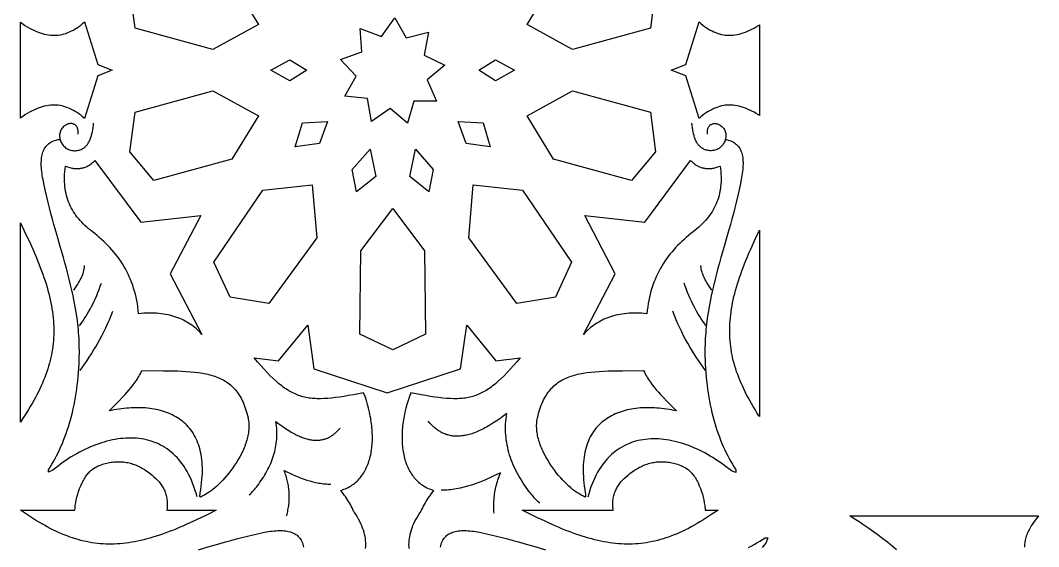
# Model space of a CAD drawing. Extents: x -332 to 348, y -263 to 352.
# Drawn here: x -270.8 to -196, y -150.3 to -111.6 of the extents above; entities that cross this region are included whole.
import ezdxf

# ---------------------------------------------------------------- set-up
doc = ezdxf.new("R2010")
doc.units = 0
doc.layers.add('LAYER_1', color=18, linetype='CONTINUOUS')
doc.layers.add('LAYER_2', color=174, linetype='CONTINUOUS')

msp = doc.modelspace()

# ---------------------------------------------------------------- linework, layer by layer
at = {"layer": 'LAYER_1'}
for points in [[(-255.289, -108.722), (-253.338, -111.885), (-256.68, -113.732), (-262.404, -112.174), (-262.785, -109.255), (-261.022, -107.146)], [(-224.142, -109.255), (-224.522, -112.174), (-230.247, -113.732), (-233.589, -111.885), (-231.637, -108.722), (-225.904, -107.146)], [(-242.472, -112.88), (-240.847, -112.463), (-241.144, -114.139), (-239.635, -114.881), (-240.924, -115.971), (-240.237, -117.525), (-241.914, -117.518), (-242.371, -119.157), (-243.651, -118.057), (-245.038, -119.014), (-245.322, -117.335), (-246.991, -117.162), (-246.146, -115.691), (-247.315, -114.469), (-245.737, -113.893), (-245.859, -112.194), (-244.286, -112.783), (-243.305, -111.401)], [(-265.147, -114.835), (-264.085, -115.252), (-265.147, -115.668), (-266.126, -118.793), (-266.263, -118.677), (-266.399, -118.567), (-266.536, -118.465), (-266.672, -118.371), (-266.809, -118.283), (-266.946, -118.204), (-267.083, -118.131), (-267.22, -118.066), (-267.358, -118.009), (-267.497, -117.959), (-267.636, -117.916), (-267.776, -117.881), (-267.917, -117.853), (-268.058, -117.833), (-268.2, -117.821), (-268.344, -117.816), (-268.488, -117.818), (-268.634, -117.829), (-268.781, -117.846), (-268.929, -117.872), (-269.079, -117.904), (-269.23, -117.945), (-269.383, -117.993), (-269.537, -118.049), (-269.693, -118.112), (-269.851, -118.184), (-270.011, -118.262), (-270.173, -118.349), (-270.337, -118.443), (-270.502, -118.545), (-270.671, -118.655), (-270.841, -118.772), (-270.841, -111.731), (-270.671, -111.849), (-270.502, -111.958), (-270.337, -112.06), (-270.173, -112.154), (-270.011, -112.241), (-269.851, -112.32), (-269.693, -112.391), (-269.537, -112.454), (-269.383, -112.51), (-269.23, -112.558), (-269.079, -112.599), (-268.929, -112.632), (-268.781, -112.657), (-268.634, -112.675), (-268.488, -112.685), (-268.344, -112.687), (-268.2, -112.682), (-268.058, -112.67), (-267.917, -112.65), (-267.776, -112.622), (-267.636, -112.587), (-267.497, -112.545), (-267.358, -112.495), (-267.22, -112.437), (-267.083, -112.372), (-266.946, -112.3), (-266.809, -112.22), (-266.672, -112.133), (-266.536, -112.038), (-266.399, -111.936), (-266.263, -111.827), (-266.126, -111.71)], [(-220.812, -111.827), (-220.676, -111.936), (-220.54, -112.038), (-220.403, -112.133), (-220.266, -112.22), (-220.13, -112.3), (-219.992, -112.372), (-219.855, -112.437), (-219.717, -112.495), (-219.578, -112.545), (-219.439, -112.587), (-219.299, -112.622), (-219.159, -112.65), (-219.017, -112.67), (-218.875, -112.682), (-218.731, -112.687), (-218.587, -112.685), (-218.441, -112.675), (-218.294, -112.657), (-218.146, -112.632), (-217.996, -112.599), (-217.845, -112.558), (-217.692, -112.51), (-217.538, -112.454), (-217.382, -112.391), (-217.224, -112.32), (-217.064, -112.241), (-216.902, -112.154), (-216.739, -112.06), (-216.573, -111.958), (-216.5, -111.911), (-216.5, -118.593), (-216.573, -118.545), (-216.739, -118.443), (-216.902, -118.349), (-217.064, -118.262), (-217.224, -118.184), (-217.382, -118.112), (-217.538, -118.049), (-217.692, -117.993), (-217.845, -117.945), (-217.996, -117.904), (-218.146, -117.872), (-218.294, -117.846), (-218.441, -117.829), (-218.587, -117.818), (-218.731, -117.816), (-218.875, -117.821), (-219.017, -117.833), (-219.159, -117.853), (-219.299, -117.881), (-219.439, -117.916), (-219.578, -117.959), (-219.717, -118.009), (-219.855, -118.066), (-219.992, -118.131), (-220.13, -118.204), (-220.266, -118.283), (-220.403, -118.371), (-220.54, -118.465), (-220.676, -118.567), (-220.812, -118.677), (-220.949, -118.793), (-221.929, -115.668), (-222.99, -115.252), (-221.929, -114.835), (-220.949, -111.71)], [(-249.786, -115.252), (-251.02, -116.024), (-252.422, -115.252), (-251.02, -114.48)], [(-234.505, -115.252), (-235.906, -116.024), (-237.141, -115.252), (-235.906, -114.48)], [(-253.338, -118.618), (-255.289, -121.781), (-261.022, -123.357), (-262.785, -121.248), (-262.404, -118.329), (-256.68, -116.771)], [(-224.522, -118.329), (-224.142, -121.248), (-225.904, -123.357), (-231.637, -121.781), (-233.589, -118.618), (-230.247, -116.771)], [(-248.848, -120.64), (-250.629, -120.895), (-250.099, -119.12), (-248.262, -119.029)], [(-236.828, -119.12), (-236.298, -120.895), (-238.079, -120.64), (-238.665, -119.029)], [(-244.716, -123.074), (-246.12, -124.184), (-246.444, -122.548), (-245.131, -121.046)], [(-240.483, -122.548), (-240.807, -124.184), (-242.211, -123.074), (-241.796, -121.046)], [(-261.989, -126.426), (-257.574, -125.922), (-259.822, -130.208), (-257.494, -134.663), (-257.592, -134.557), (-257.693, -134.454), (-257.796, -134.355), (-257.903, -134.259), (-258.012, -134.166), (-258.124, -134.077), (-258.239, -133.992), (-258.356, -133.91), (-258.477, -133.832), (-258.6, -133.757), (-258.727, -133.686), (-258.857, -133.619), (-258.99, -133.556), (-259.125, -133.497), (-259.264, -133.442), (-259.407, -133.391), (-259.552, -133.343), (-259.701, -133.3), (-259.853, -133.261), (-260.009, -133.226), (-260.167, -133.195), (-260.33, -133.169), (-260.496, -133.147), (-260.665, -133.129), (-260.838, -133.116), (-261.014, -133.107), (-261.194, -133.103), (-261.378, -133.103), (-261.565, -133.108), (-261.756, -133.117), (-261.951, -133.131), (-262.15, -133.15), (-262.174, -132.898), (-262.205, -132.651), (-262.241, -132.409), (-262.284, -132.172), (-262.333, -131.939), (-262.387, -131.71), (-262.447, -131.486), (-262.513, -131.267), (-262.584, -131.051), (-262.661, -130.84), (-262.743, -130.633), (-262.831, -130.431), (-262.923, -130.232), (-263.021, -130.037), (-263.124, -129.846), (-263.232, -129.659), (-263.344, -129.476), (-263.461, -129.296), (-263.583, -129.12), (-263.71, -128.948), (-263.841, -128.779), (-263.976, -128.613), (-264.115, -128.451), (-264.259, -128.292), (-264.407, -128.136), (-264.559, -127.983), (-264.715, -127.834), (-264.874, -127.687), (-265.037, -127.543), (-265.204, -127.402), (-265.375, -127.264), (-265.549, -127.128), (-265.691, -127.017), (-265.829, -126.903), (-265.962, -126.788), (-266.09, -126.67), (-266.213, -126.551), (-266.331, -126.429), (-266.445, -126.305), (-266.553, -126.179), (-266.656, -126.05), (-266.755, -125.919), (-266.848, -125.786), (-266.936, -125.65), (-267.018, -125.511), (-267.096, -125.37), (-267.168, -125.226), (-267.234, -125.08), (-267.296, -124.93), (-267.351, -124.778), (-267.402, -124.622), (-267.446, -124.464), (-267.485, -124.303), (-267.519, -124.138), (-267.546, -123.97), (-267.568, -123.799), (-267.584, -123.625), (-267.594, -123.447), (-267.598, -123.266), (-267.597, -123.082), (-267.589, -122.894), (-267.575, -122.702), (-267.555, -122.506), (-267.529, -122.307), (-267.369, -122.364), (-267.212, -122.409), (-267.135, -122.428), (-267.059, -122.444), (-266.983, -122.457), (-266.909, -122.467), (-266.835, -122.475), (-266.762, -122.479), (-266.69, -122.482), (-266.618, -122.481), (-266.548, -122.477), (-266.478, -122.471), (-266.409, -122.462), (-266.341, -122.45), (-266.274, -122.436), (-266.207, -122.419), (-266.141, -122.398), (-266.077, -122.376), (-266.012, -122.35), (-265.949, -122.322), (-265.887, -122.291), (-265.825, -122.257), (-265.764, -122.22), (-265.704, -122.181), (-265.645, -122.139), (-265.587, -122.094), (-265.529, -122.046), (-265.472, -121.996), (-265.416, -121.943), (-265.361, -121.887)], [(-221.51, -121.943), (-221.454, -121.996), (-221.398, -122.046), (-221.34, -122.094), (-221.282, -122.139), (-221.222, -122.181), (-221.162, -122.22), (-221.102, -122.257), (-221.04, -122.291), (-220.977, -122.322), (-220.914, -122.35), (-220.85, -122.376), (-220.785, -122.398), (-220.719, -122.419), (-220.653, -122.436), (-220.586, -122.45), (-220.517, -122.462), (-220.449, -122.471), (-220.379, -122.477), (-220.308, -122.481), (-220.237, -122.482), (-220.165, -122.479), (-220.092, -122.475), (-220.018, -122.467), (-219.943, -122.457), (-219.868, -122.444), (-219.791, -122.428), (-219.714, -122.409), (-219.558, -122.364), (-219.398, -122.307), (-219.372, -122.506), (-219.352, -122.702), (-219.338, -122.894), (-219.33, -123.082), (-219.328, -123.266), (-219.333, -123.447), (-219.343, -123.625), (-219.359, -123.799), (-219.38, -123.97), (-219.408, -124.138), (-219.441, -124.303), (-219.48, -124.464), (-219.525, -124.622), (-219.575, -124.778), (-219.631, -124.93), (-219.692, -125.08), (-219.759, -125.226), (-219.831, -125.37), (-219.908, -125.511), (-219.991, -125.65), (-220.079, -125.786), (-220.172, -125.919), (-220.27, -126.05), (-220.374, -126.179), (-220.482, -126.305), (-220.595, -126.429), (-220.714, -126.551), (-220.837, -126.67), (-220.965, -126.788), (-221.098, -126.903), (-221.235, -127.017), (-221.378, -127.128), (-221.552, -127.264), (-221.722, -127.402), (-221.889, -127.543), (-222.052, -127.687), (-222.212, -127.834), (-222.368, -127.983), (-222.52, -128.136), (-222.667, -128.292), (-222.811, -128.451), (-222.951, -128.613), (-223.086, -128.779), (-223.217, -128.948), (-223.343, -129.12), (-223.465, -129.296), (-223.583, -129.476), (-223.695, -129.659), (-223.803, -129.846), (-223.906, -130.037), (-224.003, -130.232), (-224.096, -130.431), (-224.183, -130.633), (-224.266, -130.84), (-224.342, -131.051), (-224.414, -131.267), (-224.48, -131.486), (-224.54, -131.71), (-224.594, -131.939), (-224.643, -132.172), (-224.685, -132.409), (-224.722, -132.651), (-224.752, -132.898), (-224.777, -133.15), (-224.975, -133.131), (-225.17, -133.117), (-225.361, -133.108), (-225.549, -133.103), (-225.733, -133.103), (-225.913, -133.107), (-226.089, -133.116), (-226.262, -133.129), (-226.431, -133.147), (-226.597, -133.169), (-226.759, -133.195), (-226.918, -133.226), (-227.074, -133.261), (-227.226, -133.3), (-227.374, -133.343), (-227.52, -133.391), (-227.662, -133.442), (-227.801, -133.497), (-227.937, -133.556), (-228.07, -133.619), (-228.2, -133.686), (-228.326, -133.757), (-228.45, -133.832), (-228.57, -133.91), (-228.688, -133.992), (-228.803, -134.077), (-228.915, -134.166), (-229.024, -134.259), (-229.13, -134.355), (-229.234, -134.454), (-229.335, -134.557), (-229.433, -134.663), (-227.105, -130.208), (-229.353, -125.922), (-224.937, -126.426), (-221.566, -121.887)], [(-249.057, -127.564), (-252.582, -132.385), (-255.416, -131.923), (-256.613, -129.351), (-253.009, -124.068), (-249.377, -123.675)], [(-233.917, -124.068), (-230.314, -129.351), (-231.51, -131.923), (-234.344, -132.385), (-237.87, -127.564), (-237.549, -123.675)], [(-241.123, -128.519), (-241.051, -134.64), (-243.463, -135.805), (-245.875, -134.64), (-245.803, -128.519), (-243.463, -125.424)], [(-270.552, -127.058), (-270.281, -127.624), (-270.152, -127.901), (-270.027, -128.174), (-269.907, -128.444), (-269.791, -128.71), (-269.68, -128.973), (-269.573, -129.232), (-269.471, -129.488), (-269.373, -129.741), (-269.279, -129.991), (-269.191, -130.238), (-269.106, -130.482), (-269.027, -130.724), (-268.951, -130.963), (-268.881, -131.199), (-268.815, -131.433), (-268.753, -131.664), (-268.697, -131.893), (-268.645, -132.12), (-268.597, -132.345), (-268.554, -132.569), (-268.516, -132.79), (-268.483, -133.01), (-268.454, -133.228), (-268.43, -133.444), (-268.411, -133.66), (-268.396, -133.873), (-268.387, -134.086), (-268.382, -134.298), (-268.382, -134.508), (-268.387, -134.718), (-268.396, -134.927), (-268.411, -135.135), (-268.43, -135.343), (-268.454, -135.55), (-268.483, -135.757), (-268.517, -135.963), (-268.556, -136.169), (-268.6, -136.376), (-268.648, -136.582), (-268.702, -136.788), (-268.761, -136.995), (-268.824, -137.202), (-268.893, -137.41), (-268.967, -137.618), (-269.046, -137.826), (-269.129, -138.036), (-269.218, -138.246), (-269.312, -138.457), (-269.411, -138.67), (-269.515, -138.883), (-269.625, -139.098), (-269.739, -139.314), (-269.858, -139.532), (-269.983, -139.751), (-270.113, -139.972), (-270.248, -140.194), (-270.389, -140.419), (-270.534, -140.645), (-270.685, -140.874), (-270.841, -141.105), (-270.841, -126.476)], [(-216.5, -140.708), (-216.541, -140.645), (-216.687, -140.419), (-216.827, -140.194), (-216.962, -139.972), (-217.092, -139.751), (-217.217, -139.532), (-217.336, -139.314), (-217.451, -139.098), (-217.56, -138.883), (-217.664, -138.67), (-217.763, -138.457), (-217.857, -138.246), (-217.946, -138.036), (-218.03, -137.826), (-218.108, -137.618), (-218.182, -137.41), (-218.251, -137.202), (-218.314, -136.995), (-218.373, -136.788), (-218.427, -136.582), (-218.476, -136.376), (-218.519, -136.169), (-218.558, -135.963), (-218.592, -135.757), (-218.621, -135.55), (-218.645, -135.343), (-218.665, -135.135), (-218.679, -134.927), (-218.689, -134.718), (-218.693, -134.508), (-218.693, -134.298), (-218.688, -134.086), (-218.679, -133.873), (-218.664, -133.66), (-218.645, -133.444), (-218.621, -133.228), (-218.592, -133.01), (-218.559, -132.79), (-218.521, -132.569), (-218.478, -132.345), (-218.431, -132.12), (-218.379, -131.893), (-218.322, -131.664), (-218.26, -131.433), (-218.194, -131.199), (-218.124, -130.963), (-218.049, -130.724), (-217.969, -130.482), (-217.885, -130.238), (-217.796, -129.991), (-217.702, -129.741), (-217.604, -129.488), (-217.502, -129.232), (-217.395, -128.973), (-217.284, -128.71), (-217.168, -128.444), (-217.048, -128.174), (-216.923, -127.901), (-216.794, -127.624), (-216.523, -127.058), (-216.5, -127.011)], [(-260.352, -137.336), (-259.989, -137.339), (-259.636, -137.345), (-259.294, -137.354), (-258.962, -137.367), (-258.64, -137.385), (-258.328, -137.408), (-258.027, -137.437), (-257.736, -137.473), (-257.455, -137.517), (-257.319, -137.542), (-257.185, -137.569), (-257.054, -137.598), (-256.925, -137.63), (-256.799, -137.664), (-256.676, -137.701), (-256.555, -137.741), (-256.437, -137.783), (-256.321, -137.828), (-256.208, -137.876), (-256.097, -137.928), (-255.99, -137.982), (-255.884, -138.039), (-255.782, -138.1), (-255.682, -138.164), (-255.584, -138.232), (-255.489, -138.303), (-255.397, -138.378), (-255.308, -138.457), (-255.221, -138.539), (-255.136, -138.626), (-255.055, -138.717), (-254.975, -138.812), (-254.899, -138.911), (-254.825, -139.014), (-254.754, -139.122), (-254.685, -139.234), (-254.619, -139.351), (-254.556, -139.473), (-254.495, -139.599), (-254.437, -139.731), (-254.382, -139.867), (-254.329, -140.008), (-254.279, -140.155), (-254.231, -140.307), (-254.186, -140.464), (-254.144, -140.627), (-254.104, -140.795), (-254.083, -140.902), (-254.066, -141.009), (-254.053, -141.117), (-254.044, -141.226), (-254.04, -141.335), (-254.039, -141.445), (-254.043, -141.555), (-254.05, -141.666), (-254.061, -141.777), (-254.075, -141.889), (-254.093, -142), (-254.114, -142.112), (-254.138, -142.224), (-254.166, -142.336), (-254.197, -142.448), (-254.23, -142.56), (-254.267, -142.672), (-254.306, -142.783), (-254.348, -142.894), (-254.392, -143.005), (-254.439, -143.115), (-254.488, -143.225), (-254.593, -143.443), (-254.706, -143.657), (-254.827, -143.869), (-254.954, -144.076), (-255.087, -144.279), (-255.224, -144.477), (-255.366, -144.669), (-255.511, -144.856), (-255.658, -145.035), (-255.807, -145.207), (-255.956, -145.372), (-256.106, -145.528), (-256.255, -145.676), (-256.402, -145.814), (-256.546, -145.942), (-256.688, -146.06), (-256.825, -146.167), (-256.957, -146.262), (-257.084, -146.346), (-257.203, -146.416), (-257.316, -146.474), (-257.374, -146.503), (-257.425, -146.531), (-257.512, -146.582), (-257.546, -146.602), (-257.575, -146.614), (-257.599, -146.619), (-257.609, -146.618), (-257.617, -146.615), (-257.624, -146.609), (-257.63, -146.6), (-257.638, -146.572), (-257.64, -146.53), (-257.638, -146.473), (-257.631, -146.399), (-257.619, -146.306), (-257.581, -146.058), (-257.545, -145.813), (-257.515, -145.574), (-257.491, -145.341), (-257.474, -145.113), (-257.463, -144.891), (-257.458, -144.674), (-257.46, -144.463), (-257.467, -144.258), (-257.48, -144.058), (-257.499, -143.863), (-257.523, -143.674), (-257.553, -143.49), (-257.589, -143.312), (-257.629, -143.138), (-257.675, -142.97), (-257.727, -142.807), (-257.783, -142.649), (-257.844, -142.497), (-257.91, -142.349), (-257.981, -142.206), (-258.057, -142.069), (-258.137, -141.936), (-258.221, -141.808), (-258.31, -141.685), (-258.403, -141.567), (-258.501, -141.454), (-258.602, -141.345), (-258.708, -141.241), (-258.817, -141.142), (-258.93, -141.048), (-259.047, -140.958), (-259.167, -140.872), (-259.291, -140.791), (-259.418, -140.715), (-259.548, -140.642), (-259.682, -140.575), (-259.819, -140.511), (-259.959, -140.452), (-260.101, -140.397), (-260.247, -140.347), (-260.395, -140.3), (-260.545, -140.258), (-260.699, -140.22), (-260.854, -140.186), (-261.012, -140.156), (-261.172, -140.13), (-261.334, -140.107), (-261.499, -140.089), (-261.665, -140.075), (-261.833, -140.064), (-262.002, -140.057), (-262.173, -140.054), (-262.346, -140.055), (-262.52, -140.059), (-262.696, -140.067), (-262.872, -140.079), (-263.05, -140.094), (-263.229, -140.112), (-263.409, -140.134), (-263.589, -140.16), (-263.77, -140.188), (-263.952, -140.221), (-264.135, -140.256), (-264.317, -140.295), (-263.976, -139.944), (-263.638, -139.6), (-263.307, -139.258), (-263.146, -139.085), (-262.988, -138.91), (-262.833, -138.732), (-262.683, -138.551), (-262.539, -138.364), (-262.399, -138.172), (-262.265, -137.973), (-262.201, -137.871), (-262.138, -137.768), (-262.077, -137.662), (-262.018, -137.554), (-261.961, -137.444), (-261.906, -137.331)], [(-224.966, -137.444), (-224.908, -137.554), (-224.849, -137.662), (-224.788, -137.768), (-224.726, -137.871), (-224.661, -137.973), (-224.528, -138.172), (-224.388, -138.364), (-224.243, -138.551), (-224.093, -138.732), (-223.939, -138.91), (-223.781, -139.085), (-223.619, -139.258), (-223.288, -139.6), (-222.95, -139.944), (-222.609, -140.295), (-222.792, -140.256), (-222.974, -140.221), (-223.156, -140.188), (-223.337, -140.16), (-223.518, -140.134), (-223.698, -140.112), (-223.876, -140.094), (-224.054, -140.079), (-224.231, -140.067), (-224.406, -140.059), (-224.58, -140.055), (-224.753, -140.054), (-224.924, -140.057), (-225.094, -140.064), (-225.262, -140.075), (-225.428, -140.089), (-225.592, -140.107), (-225.754, -140.13), (-225.914, -140.156), (-226.072, -140.186), (-226.228, -140.22), (-226.381, -140.258), (-226.532, -140.3), (-226.68, -140.347), (-226.825, -140.397), (-226.968, -140.452), (-227.108, -140.511), (-227.244, -140.575), (-227.378, -140.642), (-227.509, -140.715), (-227.636, -140.791), (-227.76, -140.872), (-227.88, -140.958), (-227.997, -141.048), (-228.11, -141.142), (-228.219, -141.241), (-228.324, -141.345), (-228.426, -141.454), (-228.523, -141.567), (-228.616, -141.685), (-228.705, -141.808), (-228.79, -141.936), (-228.87, -142.069), (-228.946, -142.206), (-229.016, -142.349), (-229.083, -142.497), (-229.144, -142.649), (-229.2, -142.807), (-229.251, -142.97), (-229.297, -143.138), (-229.338, -143.312), (-229.374, -143.49), (-229.404, -143.674), (-229.428, -143.863), (-229.447, -144.058), (-229.46, -144.258), (-229.467, -144.463), (-229.468, -144.674), (-229.463, -144.891), (-229.453, -145.113), (-229.435, -145.341), (-229.412, -145.574), (-229.382, -145.813), (-229.345, -146.058), (-229.308, -146.306), (-229.296, -146.399), (-229.288, -146.473), (-229.286, -146.53), (-229.289, -146.572), (-229.297, -146.6), (-229.302, -146.609), (-229.31, -146.615), (-229.318, -146.618), (-229.328, -146.619), (-229.351, -146.614), (-229.38, -146.602), (-229.415, -146.582), (-229.501, -146.531), (-229.553, -146.503), (-229.611, -146.474), (-229.723, -146.416), (-229.843, -146.346), (-229.97, -146.262), (-230.102, -146.167), (-230.239, -146.06), (-230.38, -145.942), (-230.525, -145.814), (-230.672, -145.676), (-230.821, -145.528), (-230.97, -145.372), (-231.12, -145.207), (-231.269, -145.035), (-231.416, -144.856), (-231.561, -144.669), (-231.702, -144.477), (-231.84, -144.279), (-231.973, -144.076), (-232.1, -143.869), (-232.22, -143.657), (-232.333, -143.443), (-232.438, -143.225), (-232.488, -143.115), (-232.534, -143.005), (-232.579, -142.894), (-232.621, -142.783), (-232.66, -142.672), (-232.696, -142.56), (-232.73, -142.448), (-232.761, -142.336), (-232.788, -142.224), (-232.813, -142.112), (-232.834, -142), (-232.852, -141.889), (-232.866, -141.777), (-232.877, -141.666), (-232.884, -141.555), (-232.887, -141.445), (-232.887, -141.335), (-232.882, -141.226), (-232.873, -141.117), (-232.861, -141.009), (-232.844, -140.902), (-232.822, -140.795), (-232.783, -140.627), (-232.74, -140.464), (-232.695, -140.307), (-232.648, -140.155), (-232.598, -140.008), (-232.545, -139.867), (-232.489, -139.731), (-232.431, -139.599), (-232.371, -139.473), (-232.307, -139.351), (-232.241, -139.234), (-232.173, -139.122), (-232.102, -139.014), (-232.028, -138.911), (-231.951, -138.812), (-231.872, -138.717), (-231.79, -138.626), (-231.706, -138.539), (-231.619, -138.457), (-231.529, -138.378), (-231.437, -138.303), (-231.342, -138.232), (-231.245, -138.164), (-231.145, -138.1), (-231.042, -138.039), (-230.937, -137.982), (-230.829, -137.928), (-230.719, -137.876), (-230.606, -137.828), (-230.49, -137.783), (-230.372, -137.741), (-230.251, -137.701), (-230.127, -137.664), (-230.001, -137.63), (-229.873, -137.598), (-229.742, -137.569), (-229.608, -137.542), (-229.471, -137.517), (-229.191, -137.473), (-228.9, -137.437), (-228.598, -137.408), (-228.287, -137.385), (-227.965, -137.367), (-227.633, -137.354), (-227.29, -137.345), (-226.938, -137.339), (-226.575, -137.336), (-225.021, -137.331)], [(-263.548, -144.021), (-263.446, -144.025), (-263.345, -144.032), (-263.245, -144.042), (-263.145, -144.055), (-263.046, -144.071), (-262.948, -144.09), (-262.85, -144.111), (-262.753, -144.136), (-262.657, -144.164), (-262.561, -144.194), (-262.466, -144.227), (-262.371, -144.264), (-262.277, -144.302), (-262.184, -144.344), (-262.091, -144.388), (-261.999, -144.435), (-261.907, -144.485), (-261.816, -144.538), (-261.726, -144.592), (-261.636, -144.65), (-261.458, -144.773), (-261.305, -144.886), (-261.159, -145.002), (-261.019, -145.122), (-260.886, -145.245), (-260.761, -145.373), (-260.701, -145.439), (-260.643, -145.506), (-260.588, -145.574), (-260.534, -145.644), (-260.484, -145.715), (-260.435, -145.787), (-260.389, -145.862), (-260.345, -145.937), (-260.304, -146.014), (-260.266, -146.093), (-260.23, -146.174), (-260.198, -146.257), (-260.168, -146.341), (-260.141, -146.427), (-260.117, -146.516), (-260.096, -146.606), (-260.078, -146.698), (-260.063, -146.793), (-260.052, -146.89), (-260.044, -146.989), (-260.04, -147.09), (-260.039, -147.193), (-260.041, -147.286), (-260.048, -147.377), (-260.057, -147.466), (-260.071, -147.555), (-260.075, -147.577), (-256.442, -147.577), (-257.015, -147.87), (-257.572, -148.146), (-257.845, -148.277), (-258.114, -148.403), (-258.379, -148.526), (-258.641, -148.643), (-258.9, -148.756), (-259.155, -148.865), (-259.407, -148.969), (-259.656, -149.068), (-259.902, -149.163), (-260.145, -149.253), (-260.386, -149.339), (-260.623, -149.42), (-260.858, -149.497), (-261.091, -149.568), (-261.321, -149.635), (-261.549, -149.698), (-261.774, -149.755), (-261.998, -149.808), (-262.22, -149.857), (-262.439, -149.9), (-262.657, -149.939), (-262.873, -149.973), (-263.088, -150.002), (-263.301, -150.026), (-263.513, -150.046), (-263.723, -150.06), (-263.933, -150.07), (-264.141, -150.075), (-264.348, -150.075), (-264.555, -150.07), (-264.76, -150.061), (-264.965, -150.046), (-265.17, -150.026), (-265.373, -150.002), (-265.577, -149.972), (-265.78, -149.938), (-265.983, -149.898), (-266.186, -149.854), (-266.389, -149.804), (-266.593, -149.75), (-266.796, -149.69), (-267, -149.626), (-267.204, -149.556), (-267.409, -149.481), (-267.614, -149.401), (-267.82, -149.316), (-268.027, -149.225), (-268.235, -149.13), (-268.444, -149.029), (-268.654, -148.924), (-268.866, -148.813), (-269.078, -148.696), (-269.293, -148.575), (-269.508, -148.448), (-269.726, -148.316), (-269.945, -148.179), (-270.166, -148.036), (-270.389, -147.889), (-270.614, -147.735), (-270.841, -147.577), (-266.829, -147.577), (-266.828, -147.557), (-266.821, -147.453), (-266.811, -147.35), (-266.8, -147.247), (-266.786, -147.143), (-266.769, -147.04), (-266.73, -146.833), (-266.682, -146.626), (-266.624, -146.419), (-266.558, -146.211), (-266.483, -146.002), (-266.399, -145.793), (-266.305, -145.583), (-266.259, -145.485), (-266.211, -145.393), (-266.162, -145.305), (-266.112, -145.222), (-266.061, -145.143), (-266.009, -145.068), (-265.956, -144.997), (-265.903, -144.93), (-265.849, -144.868), (-265.795, -144.808), (-265.74, -144.753), (-265.685, -144.701), (-265.629, -144.652), (-265.573, -144.606), (-265.461, -144.523), (-265.349, -144.451), (-265.237, -144.389), (-265.126, -144.335), (-265.016, -144.289), (-264.909, -144.249), (-264.804, -144.215), (-264.605, -144.157), (-264.496, -144.129), (-264.387, -144.104), (-264.28, -144.082), (-264.173, -144.064), (-264.067, -144.049), (-263.962, -144.037), (-263.857, -144.028), (-263.753, -144.023), (-263.65, -144.02)], [(-223.576, -144.023), (-223.472, -144.028), (-223.367, -144.037), (-223.262, -144.049), (-223.156, -144.064), (-223.049, -144.082), (-222.942, -144.104), (-222.834, -144.129), (-222.725, -144.157), (-222.525, -144.215), (-222.421, -144.249), (-222.313, -144.289), (-222.203, -144.335), (-222.092, -144.389), (-221.98, -144.451), (-221.868, -144.523), (-221.756, -144.606), (-221.7, -144.652), (-221.644, -144.701), (-221.589, -144.753), (-221.534, -144.808), (-221.48, -144.868), (-221.426, -144.93), (-221.373, -144.997), (-221.32, -145.068), (-221.269, -145.143), (-221.218, -145.222), (-221.168, -145.305), (-221.119, -145.393), (-221.071, -145.485), (-221.024, -145.583), (-220.931, -145.793), (-220.846, -146.002), (-220.771, -146.211), (-220.705, -146.419), (-220.647, -146.626), (-220.599, -146.833), (-220.56, -147.04), (-220.544, -147.143), (-220.53, -147.247), (-220.518, -147.35), (-220.509, -147.453), (-220.501, -147.557), (-220.501, -147.577), (-219.545, -147.577), (-219.772, -147.735), (-219.997, -147.889), (-220.22, -148.036), (-220.441, -148.179), (-220.66, -148.316), (-220.878, -148.448), (-221.093, -148.575), (-221.308, -148.696), (-221.52, -148.813), (-221.732, -148.924), (-221.942, -149.029), (-222.151, -149.13), (-222.359, -149.225), (-222.566, -149.316), (-222.772, -149.401), (-222.977, -149.481), (-223.182, -149.556), (-223.386, -149.626), (-223.59, -149.69), (-223.793, -149.75), (-223.997, -149.804), (-224.2, -149.854), (-224.403, -149.898), (-224.606, -149.938), (-224.809, -149.972), (-225.013, -150.002), (-225.217, -150.026), (-225.421, -150.046), (-225.626, -150.061), (-225.831, -150.07), (-226.038, -150.075), (-226.245, -150.075), (-226.453, -150.07), (-226.663, -150.06), (-226.873, -150.046), (-227.085, -150.026), (-227.298, -150.002), (-227.513, -149.973), (-227.729, -149.939), (-227.947, -149.9), (-228.167, -149.857), (-228.388, -149.808), (-228.612, -149.755), (-228.837, -149.698), (-229.065, -149.635), (-229.295, -149.568), (-229.528, -149.497), (-229.763, -149.42), (-230, -149.339), (-230.241, -149.253), (-230.484, -149.163), (-230.73, -149.068), (-230.979, -148.969), (-231.231, -148.865), (-231.486, -148.756), (-231.745, -148.643), (-232.007, -148.526), (-232.272, -148.403), (-232.541, -148.277), (-232.814, -148.146), (-233.371, -147.87), (-233.944, -147.577), (-227.254, -147.577), (-227.259, -147.555), (-227.272, -147.466), (-227.282, -147.377), (-227.288, -147.286), (-227.29, -147.193), (-227.289, -147.09), (-227.285, -146.989), (-227.277, -146.89), (-227.266, -146.793), (-227.251, -146.698), (-227.234, -146.606), (-227.213, -146.516), (-227.189, -146.427), (-227.162, -146.341), (-227.132, -146.257), (-227.099, -146.174), (-227.063, -146.093), (-227.025, -146.014), (-226.984, -145.937), (-226.94, -145.862), (-226.894, -145.787), (-226.846, -145.715), (-226.795, -145.644), (-226.742, -145.574), (-226.686, -145.506), (-226.628, -145.439), (-226.569, -145.373), (-226.443, -145.245), (-226.31, -145.122), (-226.17, -145.002), (-226.024, -144.886), (-225.872, -144.773), (-225.693, -144.65), (-225.604, -144.592), (-225.513, -144.538), (-225.422, -144.485), (-225.33, -144.435), (-225.238, -144.388), (-225.145, -144.344), (-225.052, -144.302), (-224.958, -144.264), (-224.864, -144.227), (-224.768, -144.194), (-224.673, -144.164), (-224.576, -144.136), (-224.479, -144.111), (-224.381, -144.09), (-224.283, -144.071), (-224.184, -144.055), (-224.084, -144.042), (-223.984, -144.032), (-223.883, -144.025), (-223.781, -144.021), (-223.679, -144.02)]]:
    msp.add_lwpolyline(points, close=True, dxfattribs=at)
for points in [[(-245.466, -150.404), (-245.453, -150.26), (-245.448, -150.114), (-245.451, -149.967), (-245.461, -149.819), (-245.478, -149.67), (-245.503, -149.519), (-245.536, -149.367), (-245.575, -149.213), (-245.623, -149.058), (-245.678, -148.901), (-245.74, -148.743), (-245.81, -148.582), (-245.888, -148.42), (-245.973, -148.256), (-246.066, -148.089), (-246.166, -147.921), (-246.274, -147.75), (-246.336, -147.657), (-246.339, -147.651), (-246.396, -147.53), (-246.455, -147.41), (-246.518, -147.29), (-246.582, -147.171), (-246.65, -147.053), (-246.72, -146.935), (-246.793, -146.817), (-246.868, -146.7), (-246.946, -146.585), (-247.027, -146.469), (-247.111, -146.355), (-247.197, -146.242), (-247.286, -146.129), (-247.169, -146.093), (-247.055, -146.052), (-246.945, -146.008), (-246.837, -145.96), (-246.733, -145.908), (-246.632, -145.853), (-246.534, -145.795), (-246.44, -145.732), (-246.348, -145.667), (-246.26, -145.598), (-246.174, -145.526), (-246.092, -145.451), (-246.013, -145.372), (-245.936, -145.291), (-245.863, -145.207), (-245.793, -145.12), (-245.726, -145.03), (-245.661, -144.937), (-245.6, -144.842), (-245.542, -144.744), (-245.486, -144.643), (-245.434, -144.54), (-245.384, -144.435), (-245.337, -144.327), (-245.293, -144.217), (-245.252, -144.106), (-245.213, -143.991), (-245.178, -143.875), (-245.145, -143.757), (-245.115, -143.637), (-245.087, -143.516), (-245.063, -143.392), (-245.041, -143.267), (-245.022, -143.14), (-245.005, -143.012), (-244.991, -142.882), (-244.98, -142.751), (-244.971, -142.619), (-244.965, -142.485), (-244.962, -142.351), (-244.961, -142.215), (-244.962, -142.078), (-244.966, -141.94), (-244.973, -141.801), (-244.982, -141.662), (-244.994, -141.522), (-245.008, -141.381), (-245.024, -141.239), (-245.043, -141.097), (-245.064, -140.955), (-245.088, -140.812), (-245.114, -140.668), (-245.143, -140.525), (-245.173, -140.381), (-245.242, -140.094), (-245.319, -139.807), (-245.406, -139.52), (-245.501, -139.235), (-245.605, -138.952), (-245.989, -139.029), (-246.356, -139.1), (-246.706, -139.165), (-247.041, -139.222), (-247.362, -139.272), (-247.669, -139.314), (-247.963, -139.348), (-248.245, -139.373), (-248.516, -139.39), (-248.777, -139.397), (-248.903, -139.397), (-249.028, -139.394), (-249.15, -139.389), (-249.271, -139.381), (-249.389, -139.371), (-249.506, -139.358), (-249.621, -139.342), (-249.734, -139.323), (-249.846, -139.302), (-249.956, -139.277), (-250.065, -139.25), (-250.173, -139.22), (-250.28, -139.187), (-250.386, -139.15), (-250.491, -139.111), (-250.596, -139.068), (-250.699, -139.022), (-250.803, -138.973), (-250.905, -138.921), (-251.008, -138.865), (-251.11, -138.805), (-251.212, -138.743), (-251.314, -138.676), (-251.416, -138.607), (-251.519, -138.533), (-251.622, -138.456), (-251.725, -138.375), (-251.829, -138.291), (-251.933, -138.202), (-252.038, -138.11), (-252.251, -137.913), (-252.468, -137.701), (-252.691, -137.472), (-252.919, -137.226), (-253.154, -136.964), (-253.397, -136.683), (-253.649, -136.385), (-251.858, -136.601), (-249.715, -133.995), (-249.263, -137.21), (-243.872, -138.958), (-238.481, -137.21), (-238.029, -133.995), (-235.886, -136.601), (-234.095, -136.385), (-234.346, -136.683), (-234.589, -136.964), (-234.825, -137.226), (-235.053, -137.472), (-235.275, -137.701), (-235.493, -137.913), (-235.705, -138.11), (-235.811, -138.202), (-235.915, -138.291), (-236.019, -138.375), (-236.122, -138.456), (-236.225, -138.533), (-236.327, -138.607), (-236.429, -138.676), (-236.532, -138.743), (-236.634, -138.805), (-236.736, -138.865), (-236.838, -138.921), (-236.941, -138.973), (-237.044, -139.022), (-237.148, -139.068), (-237.252, -139.111), (-237.357, -139.15), (-237.463, -139.187), (-237.57, -139.22), (-237.678, -139.25), (-237.787, -139.277), (-237.898, -139.302), (-238.01, -139.323), (-238.123, -139.342), (-238.238, -139.358), (-238.355, -139.371), (-238.473, -139.381), (-238.593, -139.389), (-238.716, -139.394), (-238.84, -139.397), (-238.967, -139.397), (-239.228, -139.39), (-239.499, -139.373), (-239.781, -139.348), (-240.075, -139.314), (-240.382, -139.272), (-240.702, -139.222), (-241.037, -139.165), (-241.388, -139.1), (-241.754, -139.029), (-242.138, -138.952), (-242.242, -139.235), (-242.338, -139.52), (-242.424, -139.807), (-242.502, -140.094), (-242.57, -140.381), (-242.601, -140.525), (-242.629, -140.668), (-242.655, -140.812), (-242.679, -140.955), (-242.7, -141.097), (-242.719, -141.239), (-242.736, -141.381), (-242.75, -141.522), (-242.761, -141.662), (-242.771, -141.801), (-242.777, -141.94), (-242.781, -142.078), (-242.783, -142.215), (-242.782, -142.351), (-242.778, -142.485), (-242.772, -142.619), (-242.764, -142.751), (-242.752, -142.882), (-242.738, -143.012), (-242.722, -143.14), (-242.703, -143.267), (-242.681, -143.392), (-242.656, -143.516), (-242.629, -143.637), (-242.599, -143.757), (-242.566, -143.875), (-242.53, -143.991), (-242.492, -144.106), (-242.451, -144.217), (-242.407, -144.327), (-242.36, -144.435), (-242.31, -144.54), (-242.257, -144.643), (-242.202, -144.744), (-242.143, -144.842), (-242.082, -144.937), (-242.018, -145.03), (-241.951, -145.12), (-241.88, -145.207), (-241.807, -145.291), (-241.731, -145.372), (-241.652, -145.451), (-241.569, -145.526), (-241.484, -145.598), (-241.396, -145.667), (-241.304, -145.732), (-241.209, -145.795), (-241.111, -145.853), (-241.01, -145.908), (-240.906, -145.96), (-240.799, -146.008), (-240.688, -146.052), (-240.575, -146.093), (-240.458, -146.129), (-240.547, -146.242), (-240.633, -146.355), (-240.717, -146.469), (-240.797, -146.585), (-240.876, -146.7), (-240.951, -146.817), (-241.024, -146.935), (-241.094, -147.053), (-241.161, -147.171), (-241.226, -147.29), (-241.288, -147.41), (-241.348, -147.53), (-241.405, -147.651), (-241.407, -147.657), (-241.469, -147.75), (-241.577, -147.921), (-241.678, -148.089), (-241.771, -148.256), (-241.856, -148.42), (-241.933, -148.582), (-242.003, -148.743), (-242.066, -148.901), (-242.121, -149.058), (-242.168, -149.213), (-242.208, -149.367), (-242.24, -149.519), (-242.265, -149.67), (-242.283, -149.819), (-242.293, -149.967), (-242.295, -150.114), (-242.29, -150.26), (-242.278, -150.404)], [(-206.424, -150.494), (-206.758, -150.217), (-207.095, -149.946), (-207.436, -149.681), (-207.78, -149.422), (-208.127, -149.169), (-208.477, -148.921), (-208.829, -148.679), (-209.185, -148.442), (-209.543, -148.209), (-209.874, -148), (-195.982, -148), (-196.038, -148.064), (-196.169, -148.225), (-196.297, -148.392), (-196.418, -148.565), (-196.531, -148.743), (-196.585, -148.834), (-196.637, -148.926), (-196.685, -149.019), (-196.732, -149.113), (-196.775, -149.209), (-196.815, -149.305), (-196.853, -149.402), (-196.887, -149.5), (-196.917, -149.599), (-196.944, -149.699), (-196.966, -149.799), (-196.985, -149.901), (-197, -150.003), (-197.01, -150.106), (-197.016, -150.209), (-197.018, -150.313)]]:
    msp.add_lwpolyline(points, dxfattribs=at)
at = {"layer": 'LAYER_2'}
for points in [[(-266.596, -119.948), (-266.59, -119.878), (-266.589, -119.811), (-266.59, -119.748), (-266.596, -119.689), (-266.605, -119.632), (-266.617, -119.579), (-266.632, -119.53), (-266.651, -119.484), (-266.672, -119.441), (-266.696, -119.401), (-266.722, -119.365), (-266.75, -119.332), (-266.781, -119.302), (-266.813, -119.276), (-266.848, -119.252), (-266.884, -119.232), (-266.922, -119.214), (-266.96, -119.2), (-267.001, -119.189), (-267.042, -119.181), (-267.084, -119.175), (-267.126, -119.173), (-267.169, -119.174), (-267.213, -119.177), (-267.256, -119.184), (-267.3, -119.193), (-267.343, -119.205), (-267.386, -119.22), (-267.429, -119.238), (-267.471, -119.258), (-267.512, -119.281), (-267.553, -119.307), (-267.624, -119.361), (-267.689, -119.419), (-267.746, -119.48), (-267.795, -119.545), (-267.838, -119.612), (-267.874, -119.682), (-267.904, -119.754), (-267.926, -119.828), (-267.943, -119.903), (-267.953, -119.979), (-267.957, -120.056), (-267.955, -120.133), (-267.947, -120.211), (-267.934, -120.287), (-267.914, -120.363), (-267.89, -120.438), (-267.86, -120.511), (-267.825, -120.582), (-267.785, -120.651), (-267.741, -120.717), (-267.691, -120.78), (-267.637, -120.84), (-267.579, -120.896), (-267.516, -120.948), (-267.449, -120.995), (-267.378, -121.037), (-267.304, -121.074), (-267.225, -121.106), (-267.143, -121.131), (-267.058, -121.15), (-266.969, -121.163), (-266.877, -121.168), (-266.802, -121.167), (-266.727, -121.162), (-266.652, -121.153), (-266.578, -121.139), (-266.506, -121.121), (-266.434, -121.099), (-266.365, -121.072), (-266.297, -121.04), (-266.248, -121.013), (-266.2, -120.983), (-266.153, -120.95), (-266.109, -120.916), (-266.066, -120.878), (-266.025, -120.839), (-265.986, -120.797), (-265.948, -120.753), (-265.912, -120.706), (-265.878, -120.658), (-265.845, -120.607), (-265.813, -120.554), (-265.755, -120.443), (-265.702, -120.324), (-265.655, -120.197), (-265.613, -120.064), (-265.577, -119.924), (-265.545, -119.777), (-265.517, -119.626), (-265.494, -119.468), (-265.474, -119.306), (-265.459, -119.139)], [(-220.33, -119.948), (-220.336, -119.878), (-220.338, -119.811), (-220.336, -119.748), (-220.331, -119.689), (-220.322, -119.632), (-220.31, -119.579), (-220.294, -119.53), (-220.276, -119.484), (-220.255, -119.441), (-220.231, -119.401), (-220.205, -119.365), (-220.176, -119.332), (-220.146, -119.302), (-220.113, -119.276), (-220.079, -119.252), (-220.043, -119.232), (-220.005, -119.214), (-219.966, -119.2), (-219.926, -119.189), (-219.885, -119.181), (-219.843, -119.175), (-219.8, -119.173), (-219.757, -119.174), (-219.714, -119.177), (-219.67, -119.184), (-219.627, -119.193), (-219.583, -119.205), (-219.54, -119.22), (-219.497, -119.238), (-219.455, -119.258), (-219.414, -119.281), (-219.374, -119.307), (-219.302, -119.361), (-219.238, -119.419), (-219.181, -119.48), (-219.131, -119.545), (-219.088, -119.612), (-219.052, -119.682), (-219.023, -119.754), (-219, -119.828), (-218.984, -119.903), (-218.974, -119.979), (-218.97, -120.056), (-218.972, -120.133), (-218.98, -120.211), (-218.993, -120.287), (-219.012, -120.363), (-219.037, -120.438), (-219.067, -120.511), (-219.101, -120.582), (-219.141, -120.651), (-219.186, -120.717), (-219.236, -120.78), (-219.29, -120.84), (-219.348, -120.896), (-219.411, -120.948), (-219.478, -120.995), (-219.548, -121.037), (-219.623, -121.074), (-219.701, -121.106), (-219.783, -121.131), (-219.869, -121.15), (-219.957, -121.163), (-220.049, -121.168), (-220.125, -121.167), (-220.2, -121.162), (-220.274, -121.153), (-220.348, -121.139), (-220.421, -121.121), (-220.492, -121.099), (-220.562, -121.072), (-220.629, -121.04), (-220.679, -121.013), (-220.727, -120.983), (-220.773, -120.95), (-220.818, -120.916), (-220.86, -120.878), (-220.901, -120.839), (-220.941, -120.797), (-220.978, -120.753), (-221.014, -120.706), (-221.049, -120.658), (-221.082, -120.607), (-221.113, -120.554), (-221.172, -120.443), (-221.224, -120.324), (-221.271, -120.197), (-221.313, -120.064), (-221.35, -119.924), (-221.382, -119.777), (-221.41, -119.626), (-221.433, -119.468), (-221.452, -119.306), (-221.468, -119.139)], [(-257.855, -146.592), (-257.927, -146.33), (-258.005, -146.078), (-258.088, -145.834), (-258.176, -145.6), (-258.269, -145.374), (-258.367, -145.157), (-258.471, -144.948), (-258.579, -144.748), (-258.692, -144.556), (-258.809, -144.373), (-258.931, -144.198), (-259.057, -144.031), (-259.188, -143.872), (-259.322, -143.722), (-259.461, -143.579), (-259.603, -143.444), (-259.749, -143.317), (-259.899, -143.198), (-260.053, -143.087), (-260.209, -142.983), (-260.369, -142.886), (-260.532, -142.797), (-260.698, -142.716), (-260.867, -142.642), (-261.039, -142.575), (-261.214, -142.515), (-261.391, -142.462), (-261.57, -142.416), (-261.752, -142.378), (-261.936, -142.346), (-262.122, -142.32), (-262.31, -142.302), (-262.5, -142.29), (-262.691, -142.285), (-262.885, -142.286), (-263.079, -142.293), (-263.275, -142.307), (-263.472, -142.327), (-263.671, -142.353), (-263.87, -142.386), (-264.07, -142.424), (-264.271, -142.468), (-264.472, -142.519), (-264.674, -142.575), (-264.877, -142.636), (-265.08, -142.703), (-265.282, -142.776), (-265.485, -142.855), (-265.688, -142.938), (-265.891, -143.028), (-266.093, -143.122), (-266.295, -143.221), (-266.496, -143.326), (-266.697, -143.436), (-266.897, -143.55), (-267.095, -143.67), (-267.293, -143.794), (-267.49, -143.923), (-267.685, -144.057), (-267.879, -144.195), (-268.072, -144.338), (-268.262, -144.485), (-268.451, -144.637), (-268.777, -144.797), (-268.784, -144.609), (-268.656, -144.413), (-268.531, -144.212), (-268.41, -144.007), (-268.292, -143.797), (-268.178, -143.582), (-268.067, -143.364), (-267.959, -143.14), (-267.855, -142.913), (-267.755, -142.681), (-267.658, -142.445), (-267.565, -142.204), (-267.475, -141.959), (-267.389, -141.71), (-267.307, -141.456), (-267.228, -141.199), (-267.154, -140.937), (-267.083, -140.671), (-267.016, -140.4), (-266.952, -140.126), (-266.893, -139.847), (-266.838, -139.565), (-266.787, -139.278), (-266.74, -138.988), (-266.697, -138.693), (-266.658, -138.394), (-266.623, -138.091), (-266.592, -137.785), (-266.566, -137.474), (-266.544, -137.16), (-266.526, -136.842), (-266.513, -136.519), (-266.507, -136.295), (-266.503, -136.071), (-266.503, -135.849), (-266.506, -135.629), (-266.511, -135.409), (-266.519, -135.191), (-266.53, -134.974), (-266.544, -134.758), (-266.56, -134.543), (-266.579, -134.329), (-266.599, -134.116), (-266.623, -133.904), (-266.648, -133.693), (-266.676, -133.483), (-266.737, -133.065), (-266.806, -132.651), (-266.882, -132.239), (-266.965, -131.83), (-267.054, -131.423), (-267.148, -131.018), (-267.247, -130.614), (-267.351, -130.212), (-267.458, -129.811), (-267.567, -129.41), (-267.68, -129.01), (-267.909, -128.21), (-268.141, -127.408), (-268.371, -126.601), (-268.484, -126.196), (-268.595, -125.788), (-268.702, -125.378), (-268.806, -124.966), (-268.906, -124.551), (-269.002, -124.132), (-269.092, -123.71), (-269.176, -123.284), (-269.203, -123.134), (-269.227, -122.986), (-269.249, -122.842), (-269.267, -122.7), (-269.281, -122.562), (-269.292, -122.427), (-269.3, -122.296), (-269.303, -122.167), (-269.303, -122.043), (-269.299, -121.922), (-269.291, -121.805), (-269.279, -121.691), (-269.262, -121.581), (-269.241, -121.476), (-269.215, -121.374), (-269.185, -121.276), (-269.15, -121.183), (-269.11, -121.094), (-269.065, -121.009), (-269.015, -120.928), (-268.96, -120.852), (-268.899, -120.781), (-268.833, -120.714), (-268.761, -120.652), (-268.684, -120.595), (-268.601, -120.543), (-268.512, -120.495), (-268.417, -120.453), (-268.315, -120.416), (-268.208, -120.384), (-268.094, -120.357), (-267.973, -120.336)], [(-219.046, -120.336), (-218.925, -120.357), (-218.811, -120.384), (-218.704, -120.416), (-218.602, -120.453), (-218.507, -120.495), (-218.418, -120.543), (-218.335, -120.595), (-218.257, -120.652), (-218.186, -120.714), (-218.12, -120.781), (-218.059, -120.852), (-218.004, -120.928), (-217.954, -121.009), (-217.909, -121.094), (-217.869, -121.183), (-217.834, -121.276), (-217.804, -121.374), (-217.778, -121.476), (-217.757, -121.581), (-217.74, -121.691), (-217.728, -121.805), (-217.72, -121.922), (-217.716, -122.043), (-217.716, -122.167), (-217.719, -122.296), (-217.727, -122.427), (-217.738, -122.562), (-217.752, -122.7), (-217.77, -122.842), (-217.791, -122.986), (-217.816, -123.134), (-217.843, -123.284), (-217.927, -123.71), (-218.017, -124.132), (-218.113, -124.551), (-218.213, -124.966), (-218.317, -125.378), (-218.424, -125.788), (-218.535, -126.196), (-218.647, -126.601), (-218.877, -127.408), (-219.11, -128.21), (-219.339, -129.01), (-219.451, -129.41), (-219.561, -129.811), (-219.668, -130.212), (-219.771, -130.614), (-219.87, -131.018), (-219.965, -131.423), (-220.054, -131.83), (-220.136, -132.239), (-220.213, -132.651), (-220.282, -133.065), (-220.343, -133.483), (-220.371, -133.693), (-220.396, -133.904), (-220.419, -134.116), (-220.44, -134.329), (-220.459, -134.543), (-220.475, -134.758), (-220.488, -134.974), (-220.499, -135.191), (-220.508, -135.409), (-220.513, -135.629), (-220.516, -135.849), (-220.515, -136.071), (-220.512, -136.295), (-220.506, -136.519), (-220.493, -136.842), (-220.475, -137.16), (-220.453, -137.474), (-220.426, -137.785), (-220.396, -138.091), (-220.361, -138.394), (-220.322, -138.693), (-220.279, -138.988), (-220.232, -139.278), (-220.181, -139.565), (-220.126, -139.847), (-220.066, -140.126), (-220.003, -140.4), (-219.936, -140.671), (-219.865, -140.937), (-219.791, -141.199), (-219.712, -141.456), (-219.63, -141.71), (-219.544, -141.959), (-219.454, -142.204), (-219.361, -142.445), (-219.264, -142.681), (-219.163, -142.913), (-219.059, -143.14), (-218.952, -143.364), (-218.841, -143.582), (-218.726, -143.797), (-218.609, -144.007), (-218.488, -144.212), (-218.363, -144.413), (-218.235, -144.609), (-218.245, -144.822), (-218.573, -144.688), (-218.761, -144.537), (-218.951, -144.39), (-219.143, -144.248), (-219.336, -144.11), (-219.531, -143.977), (-219.727, -143.848), (-219.924, -143.725), (-220.122, -143.606), (-220.321, -143.491), (-220.521, -143.382), (-220.721, -143.278), (-220.922, -143.179), (-221.124, -143.085), (-221.326, -142.996), (-221.528, -142.912), (-221.73, -142.834), (-221.932, -142.762), (-222.134, -142.695), (-222.335, -142.633), (-222.537, -142.578), (-222.737, -142.528), (-222.938, -142.484), (-223.137, -142.445), (-223.336, -142.413), (-223.533, -142.387), (-223.73, -142.367), (-223.925, -142.353), (-224.119, -142.346), (-224.311, -142.345), (-224.502, -142.35), (-224.691, -142.362), (-224.878, -142.38), (-225.063, -142.405), (-225.247, -142.437), (-225.428, -142.476), (-225.607, -142.521), (-225.783, -142.574), (-225.957, -142.634), (-226.128, -142.7), (-226.296, -142.774), (-226.462, -142.855), (-226.624, -142.944), (-226.784, -143.04), (-226.94, -143.143), (-227.093, -143.255), (-227.242, -143.373), (-227.387, -143.5), (-227.529, -143.634), (-227.667, -143.776), (-227.801, -143.926), (-227.931, -144.084), (-228.057, -144.25), (-228.179, -144.425), (-228.296, -144.607), (-228.408, -144.798), (-228.516, -144.998), (-228.619, -145.206), (-228.717, -145.422), (-228.81, -145.647), (-228.898, -145.881), (-228.98, -146.123), (-229.057, -146.375), (-229.129, -146.635)], [(-266.922, -131.409), (-266.771, -131.195), (-266.627, -130.979), (-266.559, -130.87), (-266.494, -130.761), (-266.433, -130.651), (-266.375, -130.54), (-266.322, -130.428), (-266.275, -130.316), (-266.232, -130.201), (-266.196, -130.086), (-266.167, -129.97), (-266.144, -129.851), (-266.129, -129.732), (-266.121, -129.61)], [(-220.004, -131.409), (-220.155, -131.195), (-220.299, -130.979), (-220.367, -130.87), (-220.432, -130.761), (-220.494, -130.651), (-220.551, -130.54), (-220.604, -130.428), (-220.652, -130.316), (-220.694, -130.201), (-220.73, -130.086), (-220.76, -129.97), (-220.783, -129.851), (-220.798, -129.732), (-220.805, -129.61)], [(-266.485, -134.031), (-266.371, -133.867), (-266.258, -133.701), (-266.146, -133.532), (-266.035, -133.36), (-265.927, -133.184), (-265.82, -133.003), (-265.715, -132.818), (-265.612, -132.629), (-265.511, -132.434), (-265.413, -132.233), (-265.317, -132.026), (-265.224, -131.813), (-265.135, -131.594), (-265.048, -131.367), (-264.964, -131.133), (-264.884, -130.891)], [(-220.441, -134.031), (-220.556, -133.867), (-220.669, -133.701), (-220.781, -133.532), (-220.891, -133.36), (-221, -133.184), (-221.107, -133.003), (-221.212, -132.818), (-221.315, -132.629), (-221.415, -132.434), (-221.514, -132.233), (-221.609, -132.026), (-221.702, -131.813), (-221.792, -131.594), (-221.879, -131.367), (-221.962, -131.133), (-222.043, -130.891)], [(-266.442, -137.323), (-266.107, -136.838), (-265.941, -136.592), (-265.778, -136.344), (-265.616, -136.092), (-265.456, -135.836), (-265.3, -135.576), (-265.146, -135.312), (-264.995, -135.042), (-264.848, -134.766), (-264.704, -134.484), (-264.565, -134.196), (-264.43, -133.9), (-264.299, -133.596), (-264.174, -133.284), (-264.054, -132.964)], [(-220.485, -137.323), (-220.82, -136.838), (-220.985, -136.592), (-221.149, -136.344), (-221.311, -136.092), (-221.47, -135.836), (-221.627, -135.576), (-221.781, -135.312), (-221.932, -135.042), (-222.079, -134.766), (-222.223, -134.484), (-222.362, -134.196), (-222.497, -133.9), (-222.627, -133.596), (-222.753, -133.284), (-222.873, -132.964)], [(-232.675, -147.063), (-232.683, -147.055), (-232.781, -146.96), (-232.877, -146.863), (-232.971, -146.765), (-233.063, -146.665), (-233.153, -146.564), (-233.24, -146.461), (-233.325, -146.357), (-233.408, -146.251), (-233.53, -146.089), (-233.648, -145.927), (-233.762, -145.764), (-233.872, -145.599), (-233.978, -145.433), (-234.081, -145.267), (-234.179, -145.099), (-234.274, -144.93), (-234.364, -144.76), (-234.45, -144.588), (-234.531, -144.416), (-234.608, -144.242), (-234.681, -144.067), (-234.749, -143.891), (-234.812, -143.713), (-234.87, -143.534), (-234.924, -143.354), (-234.972, -143.172), (-235.016, -142.989), (-235.054, -142.805), (-235.087, -142.619), (-235.115, -142.432), (-235.138, -142.243), (-235.154, -142.052), (-235.166, -141.86), (-235.172, -141.667), (-235.172, -141.472), (-235.166, -141.275), (-235.154, -141.077), (-235.136, -140.876), (-235.112, -140.675), (-235.083, -140.471), (-235.346, -140.674), (-235.603, -140.863), (-235.854, -141.038), (-236.099, -141.199), (-236.337, -141.347), (-236.454, -141.416), (-236.57, -141.481), (-236.684, -141.543), (-236.797, -141.603), (-236.908, -141.658), (-237.018, -141.711), (-237.126, -141.761), (-237.233, -141.807), (-237.339, -141.851), (-237.443, -141.891), (-237.546, -141.928), (-237.647, -141.962), (-237.747, -141.994), (-237.846, -142.022), (-237.943, -142.047), (-238.039, -142.07), (-238.134, -142.09), (-238.228, -142.106), (-238.32, -142.12), (-238.411, -142.132), (-238.501, -142.14), (-238.59, -142.146), (-238.677, -142.149), (-238.763, -142.149), (-238.848, -142.147), (-238.932, -142.142), (-239.015, -142.134), (-239.096, -142.124), (-239.176, -142.112), (-239.256, -142.097), (-239.334, -142.079), (-239.411, -142.059), (-239.486, -142.037), (-239.561, -142.012), (-239.635, -141.985), (-239.708, -141.955), (-239.779, -141.923), (-239.85, -141.889), (-239.919, -141.852), (-239.988, -141.814), (-240.056, -141.773), (-240.122, -141.73), (-240.188, -141.685), (-240.252, -141.637), (-240.316, -141.588), (-240.379, -141.537), (-240.441, -141.483), (-240.502, -141.428), (-240.621, -141.311), (-240.737, -141.186), (-240.849, -141.054)], [(-254.02, -146.461), (-254.013, -146.455), (-253.933, -146.377), (-253.855, -146.298), (-253.778, -146.217), (-253.703, -146.136), (-253.629, -146.053), (-253.558, -145.969), (-253.488, -145.884), (-253.42, -145.798), (-253.321, -145.666), (-253.225, -145.533), (-253.131, -145.399), (-253.041, -145.265), (-252.954, -145.129), (-252.87, -144.993), (-252.79, -144.856), (-252.713, -144.718), (-252.639, -144.579), (-252.569, -144.439), (-252.502, -144.298), (-252.439, -144.155), (-252.38, -144.012), (-252.324, -143.868), (-252.273, -143.723), (-252.225, -143.577), (-252.181, -143.429), (-252.141, -143.281), (-252.106, -143.131), (-252.075, -142.981), (-252.048, -142.829), (-252.025, -142.675), (-252.006, -142.521), (-251.993, -142.365), (-251.983, -142.208), (-251.979, -142.05), (-251.979, -141.891), (-251.983, -141.73), (-251.993, -141.568), (-252.008, -141.404), (-252.027, -141.239), (-252.051, -141.073), (-251.836, -141.239), (-251.626, -141.393), (-251.421, -141.536), (-251.221, -141.668), (-251.026, -141.788), (-250.93, -141.845), (-250.836, -141.898), (-250.742, -141.949), (-250.65, -141.998), (-250.559, -142.043), (-250.47, -142.086), (-250.381, -142.127), (-250.294, -142.165), (-250.207, -142.2), (-250.122, -142.233), (-250.038, -142.264), (-249.955, -142.292), (-249.873, -142.317), (-249.793, -142.341), (-249.713, -142.361), (-249.634, -142.38), (-249.557, -142.396), (-249.48, -142.41), (-249.405, -142.421), (-249.33, -142.43), (-249.257, -142.437), (-249.184, -142.442), (-249.113, -142.444), (-249.043, -142.445), (-248.973, -142.443), (-248.905, -142.439), (-248.837, -142.433), (-248.771, -142.424), (-248.705, -142.414), (-248.64, -142.402), (-248.576, -142.387), (-248.513, -142.371), (-248.451, -142.353), (-248.39, -142.332), (-248.33, -142.31), (-248.271, -142.286), (-248.212, -142.26), (-248.154, -142.232), (-248.097, -142.202), (-248.041, -142.17), (-247.986, -142.137), (-247.932, -142.102), (-247.878, -142.065), (-247.825, -142.026), (-247.773, -141.986), (-247.722, -141.944), (-247.671, -141.9), (-247.621, -141.855), (-247.524, -141.759), (-247.429, -141.657), (-247.337, -141.549)], [(-251.268, -148.005), (-251.239, -147.896), (-251.213, -147.787), (-251.189, -147.679), (-251.167, -147.571), (-251.147, -147.463), (-251.129, -147.356), (-251.114, -147.249), (-251.101, -147.143), (-251.091, -147.037), (-251.082, -146.931), (-251.076, -146.825), (-251.072, -146.72), (-251.07, -146.615), (-251.071, -146.511), (-251.073, -146.407), (-251.078, -146.302), (-251.085, -146.199), (-251.095, -146.095), (-251.106, -145.992), (-251.12, -145.889), (-251.136, -145.786), (-251.154, -145.683), (-251.175, -145.58), (-251.197, -145.478), (-251.222, -145.375), (-251.249, -145.273), (-251.278, -145.171), (-251.31, -145.069), (-251.343, -144.968), (-251.379, -144.866), (-251.417, -144.764), (-251.457, -144.662), (-251.25, -144.764), (-251.042, -144.863), (-250.833, -144.959), (-250.622, -145.051), (-250.411, -145.138), (-250.198, -145.22), (-249.984, -145.298), (-249.769, -145.369), (-249.552, -145.434), (-249.335, -145.493), (-249.117, -145.544), (-249.007, -145.567), (-248.897, -145.588), (-248.787, -145.607), (-248.677, -145.623), (-248.567, -145.638), (-248.456, -145.65), (-248.345, -145.66), (-248.234, -145.668), (-248.122, -145.673), (-248.011, -145.676)], [(-236.016, -147.794), (-236.022, -147.716), (-236.03, -147.583), (-236.035, -147.449), (-236.037, -147.316), (-236.036, -147.184), (-236.033, -147.052), (-236.027, -146.92), (-236.018, -146.788), (-236.006, -146.657), (-235.991, -146.526), (-235.973, -146.395), (-235.953, -146.264), (-235.93, -146.134), (-235.904, -146.004), (-235.876, -145.874), (-235.844, -145.744), (-235.81, -145.615), (-235.773, -145.485), (-235.733, -145.356), (-235.691, -145.227), (-235.645, -145.098), (-235.597, -144.969), (-235.547, -144.84), (-235.809, -144.969), (-236.072, -145.095), (-236.338, -145.216), (-236.605, -145.332), (-236.873, -145.443), (-237.143, -145.548), (-237.415, -145.646), (-237.687, -145.736), (-237.961, -145.819), (-238.237, -145.893), (-238.514, -145.958), (-238.653, -145.987), (-238.792, -146.014), (-238.931, -146.037), (-239.071, -146.059), (-239.211, -146.077), (-239.352, -146.092), (-239.492, -146.105), (-239.633, -146.115), (-239.775, -146.122), (-239.916, -146.125)], [(-257.746, -150.498), (-256.957, -150.262), (-256.163, -150.029), (-255.764, -149.914), (-255.363, -149.802), (-254.959, -149.693), (-254.553, -149.587), (-254.145, -149.485), (-253.733, -149.388), (-253.317, -149.297), (-252.898, -149.211), (-252.75, -149.184), (-252.605, -149.159), (-252.463, -149.137), (-252.323, -149.119), (-252.187, -149.104), (-252.054, -149.093), (-251.925, -149.086), (-251.799, -149.082), (-251.676, -149.082), (-251.557, -149.086), (-251.442, -149.094), (-251.33, -149.107), (-251.222, -149.124), (-251.118, -149.145), (-251.018, -149.171), (-250.922, -149.202), (-250.83, -149.238), (-250.742, -149.278), (-250.658, -149.324), (-250.579, -149.375), (-250.504, -149.431), (-250.434, -149.492), (-250.368, -149.56), (-250.307, -149.632), (-250.251, -149.711), (-250.2, -149.795), (-250.153, -149.886), (-250.111, -149.983), (-250.075, -150.086), (-250.043, -150.195), (-250.017, -150.311)], [(-239.966, -150.311), (-239.94, -150.195), (-239.909, -150.086), (-239.872, -149.983), (-239.831, -149.886), (-239.784, -149.795), (-239.733, -149.711), (-239.676, -149.632), (-239.615, -149.56), (-239.549, -149.492), (-239.479, -149.431), (-239.404, -149.375), (-239.325, -149.324), (-239.242, -149.278), (-239.154, -149.238), (-239.062, -149.202), (-238.966, -149.171), (-238.866, -149.145), (-238.762, -149.124), (-238.654, -149.107), (-238.542, -149.094), (-238.426, -149.086), (-238.307, -149.082), (-238.185, -149.082), (-238.059, -149.086), (-237.929, -149.093), (-237.796, -149.104), (-237.66, -149.119), (-237.521, -149.137), (-237.379, -149.159), (-237.233, -149.184), (-237.085, -149.211), (-236.666, -149.297), (-236.251, -149.388), (-235.839, -149.485), (-235.43, -149.587), (-235.024, -149.693), (-234.621, -149.802), (-234.22, -149.914), (-233.82, -150.029), (-233.027, -150.262), (-232.237, -150.498)], [(-217.322, -150.338), (-217.106, -150.225), (-216.895, -150.109), (-216.689, -149.989), (-216.486, -149.866), (-216.289, -149.74), (-216.096, -149.61), (-215.886, -149.62), (-216.018, -149.953), (-216.167, -150.144), (-216.311, -150.337)]]:
    msp.add_lwpolyline(points, dxfattribs=at)

doc.saveas('drawing.dxf')
